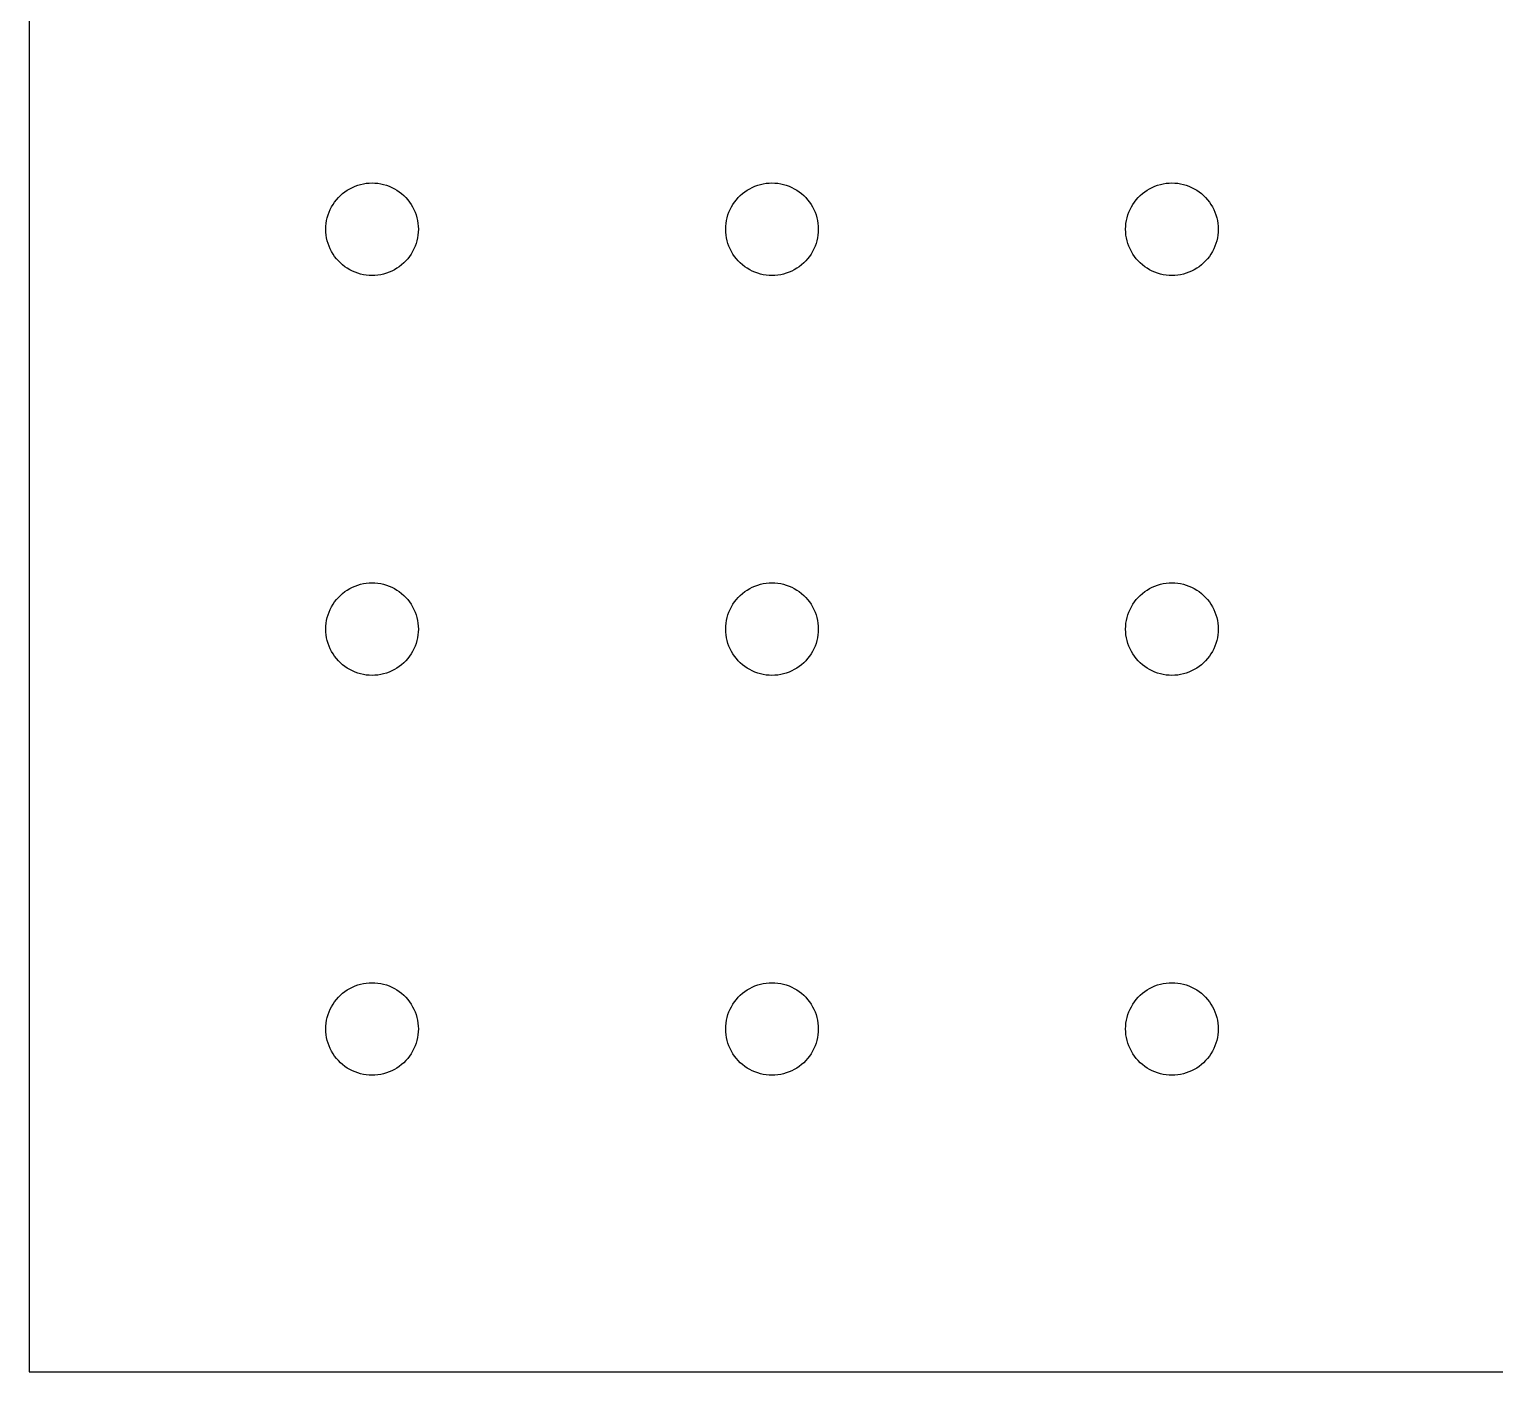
# Model space of a CAD drawing. Header units: metres. Extents: x 0 to 270, y 0 to 235.
# Drawn here: x 0 to 128.2, y 0 to 117.5 of the extents above; entities that cross this region are included whole.
import ezdxf

# ---------------------------------------------------------------- set-up
doc = ezdxf.new("R2010")
doc.units = ezdxf.units.M

msp = doc.modelspace()

# ---------------------------------------------------------------- linework, layer by layer
for p, q in [((0, 235), (0, 0)), ((28.7485, 103.852), (28.9928, 103.923)), ((28.9928, 103.923), (29.2411, 103.978)), ((29.2411, 103.978), (29.4924, 104.018)), ((29.4924, 104.018), (29.7457, 104.042)), ((29.7457, 104.042), (30, 104.05)), ((30, 104.05), (30.2543, 104.042)), ((30.2543, 104.042), (30.5076, 104.018)), ((30.5076, 104.018), (30.7589, 103.978)), ((30.7589, 103.978), (31.0072, 103.923)), ((31.0072, 103.923), (31.2515, 103.852)), ((63.7485, 103.852), (63.9928, 103.923)), ((63.9928, 103.923), (64.2411, 103.978)), ((64.2411, 103.978), (64.4924, 104.018)), ((64.4924, 104.018), (64.7457, 104.042)), ((64.7457, 104.042), (65, 104.05)), ((65, 104.05), (65.2543, 104.042)), ((65.2543, 104.042), (65.5076, 104.018)), ((65.5076, 104.018), (65.7589, 103.978)), ((65.7589, 103.978), (66.0072, 103.923)), ((66.0072, 103.923), (66.2515, 103.852)), ((98.7485, 103.852), (98.9928, 103.923)), ((98.9928, 103.923), (99.2411, 103.978)), ((99.2411, 103.978), (99.4924, 104.018)), ((99.4924, 104.018), (99.7457, 104.042)), ((99.7457, 104.042), (100, 104.05)), ((100, 104.05), (100.254, 104.042)), ((100.254, 104.042), (100.508, 104.018)), ((100.508, 104.018), (100.759, 103.978)), ((100.759, 103.978), (101.007, 103.923)), ((101.007, 103.923), (101.252, 103.852)), ((26.8794, 102.582), (27.0477, 102.772)), ((27.0477, 102.772), (27.2276, 102.952)), ((27.2276, 102.952), (27.4184, 103.121)), ((27.4184, 103.121), (27.6195, 103.277)), ((27.6195, 103.277), (27.8299, 103.42)), ((27.8299, 103.42), (28.0489, 103.549)), ((28.0489, 103.549), (28.2756, 103.665)), ((28.2756, 103.665), (28.5091, 103.766)), ((28.5091, 103.766), (28.7485, 103.852)), ((31.2515, 103.852), (31.4909, 103.766)), ((31.4909, 103.766), (31.7244, 103.665)), ((31.7244, 103.665), (31.9511, 103.549)), ((31.9511, 103.549), (32.1701, 103.42)), ((32.1701, 103.42), (32.3805, 103.277)), ((32.3805, 103.277), (32.5816, 103.121)), ((32.5816, 103.121), (32.7724, 102.952)), ((32.7724, 102.952), (32.9523, 102.772)), ((32.9523, 102.772), (33.1206, 102.582)), ((61.8794, 102.582), (62.0477, 102.772)), ((62.0477, 102.772), (62.2276, 102.952)), ((62.2276, 102.952), (62.4184, 103.121)), ((62.4184, 103.121), (62.6195, 103.277)), ((62.6195, 103.277), (62.8299, 103.42)), ((62.8299, 103.42), (63.0489, 103.549)), ((63.0489, 103.549), (63.2756, 103.665)), ((63.2756, 103.665), (63.5091, 103.766)), ((63.5091, 103.766), (63.7485, 103.852)), ((66.2515, 103.852), (66.4909, 103.766)), ((66.4909, 103.766), (66.7244, 103.665)), ((66.7244, 103.665), (66.9511, 103.549)), ((66.9511, 103.549), (67.1701, 103.42)), ((67.1701, 103.42), (67.3805, 103.277)), ((67.3805, 103.277), (67.5816, 103.121)), ((67.5816, 103.121), (67.7724, 102.952)), ((67.7724, 102.952), (67.9523, 102.772)), ((67.9523, 102.772), (68.1206, 102.582)), ((96.8794, 102.582), (97.0477, 102.772)), ((97.0477, 102.772), (97.2276, 102.952)), ((97.2276, 102.952), (97.4184, 103.121)), ((97.4184, 103.121), (97.6195, 103.277)), ((97.6195, 103.277), (97.8299, 103.42)), ((97.8299, 103.42), (98.0489, 103.549)), ((98.0489, 103.549), (98.2756, 103.665)), ((98.2756, 103.665), (98.5091, 103.766)), ((98.5091, 103.766), (98.7485, 103.852)), ((101.252, 103.852), (101.491, 103.766)), ((101.491, 103.766), (101.724, 103.665)), ((101.724, 103.665), (101.951, 103.549)), ((101.951, 103.549), (102.17, 103.42)), ((102.17, 103.42), (102.381, 103.277)), ((102.381, 103.277), (102.582, 103.121)), ((102.582, 103.121), (102.772, 102.952)), ((102.772, 102.952), (102.952, 102.772)), ((102.952, 102.772), (103.121, 102.582)), ((26.1482, 101.252), (26.2344, 101.491)), ((26.2344, 101.491), (26.3354, 101.724)), ((26.3354, 101.724), (26.451, 101.951)), ((26.451, 101.951), (26.5805, 102.17)), ((26.5805, 102.17), (26.7235, 102.381)), ((26.7235, 102.381), (26.8794, 102.582)), ((33.1206, 102.582), (33.2765, 102.381)), ((33.2765, 102.381), (33.4195, 102.17)), ((33.4195, 102.17), (33.549, 101.951)), ((33.549, 101.951), (33.6646, 101.724)), ((33.6646, 101.724), (33.7656, 101.491)), ((33.7656, 101.491), (33.8518, 101.252)), ((61.1482, 101.252), (61.2344, 101.491)), ((61.2344, 101.491), (61.3354, 101.724)), ((61.3354, 101.724), (61.451, 101.951)), ((61.451, 101.951), (61.5805, 102.17)), ((61.5805, 102.17), (61.7235, 102.381)), ((61.7235, 102.381), (61.8794, 102.582)), ((68.1206, 102.582), (68.2765, 102.381)), ((68.2765, 102.381), (68.4195, 102.17)), ((68.4195, 102.17), (68.549, 101.951)), ((68.549, 101.951), (68.6646, 101.724)), ((68.6646, 101.724), (68.7656, 101.491)), ((68.7656, 101.491), (68.8518, 101.252)), ((96.1482, 101.252), (96.2344, 101.491)), ((96.2344, 101.491), (96.3354, 101.724)), ((96.3354, 101.724), (96.451, 101.951)), ((96.451, 101.951), (96.5805, 102.17)), ((96.5805, 102.17), (96.7235, 102.381)), ((96.7235, 102.381), (96.8794, 102.582)), ((103.121, 102.582), (103.277, 102.381)), ((103.277, 102.381), (103.42, 102.17)), ((103.42, 102.17), (103.549, 101.951)), ((103.549, 101.951), (103.665, 101.724)), ((103.665, 101.724), (103.766, 101.491)), ((103.766, 101.491), (103.852, 101.252)), ((25.95, 100), (25.958, 100.254)), ((25.958, 100.254), (25.9819, 100.508)), ((25.9819, 100.508), (26.0217, 100.759)), ((26.0217, 100.759), (26.0772, 101.007)), ((26.0772, 101.007), (26.1482, 101.252)), ((33.8518, 101.252), (33.9228, 101.007)), ((33.9228, 101.007), (33.9783, 100.759)), ((33.9783, 100.759), (34.0181, 100.508)), ((34.0181, 100.508), (34.042, 100.254)), ((34.042, 100.254), (34.05, 100)), ((60.95, 100), (60.958, 100.254)), ((60.958, 100.254), (60.9819, 100.508)), ((60.9819, 100.508), (61.0217, 100.759)), ((61.0217, 100.759), (61.0772, 101.007)), ((61.0772, 101.007), (61.1482, 101.252)), ((68.8518, 101.252), (68.9228, 101.007)), ((68.9228, 101.007), (68.9783, 100.759)), ((68.9783, 100.759), (69.0181, 100.508)), ((69.0181, 100.508), (69.042, 100.254)), ((69.042, 100.254), (69.05, 100)), ((95.95, 100), (95.958, 100.254)), ((95.958, 100.254), (95.9819, 100.508)), ((95.9819, 100.508), (96.0217, 100.759)), ((96.0217, 100.759), (96.0772, 101.007)), ((96.0772, 101.007), (96.1482, 101.252)), ((103.852, 101.252), (103.923, 101.007)), ((103.923, 101.007), (103.978, 100.759)), ((103.978, 100.759), (104.018, 100.508)), ((104.018, 100.508), (104.042, 100.254)), ((104.042, 100.254), (104.05, 100)), ((25.958, 99.7457), (25.95, 100)), ((25.9819, 99.4924), (25.958, 99.7457)), ((26.0217, 99.2411), (25.9819, 99.4924)), ((26.0772, 98.9928), (26.0217, 99.2411)), ((26.1482, 98.7485), (26.0772, 98.9928)), ((33.9228, 98.9928), (33.8518, 98.7485)), ((33.9783, 99.2411), (33.9228, 98.9928)), ((34.0181, 99.4924), (33.9783, 99.2411)), ((34.042, 99.7457), (34.0181, 99.4924)), ((34.05, 100), (34.042, 99.7457)), ((60.958, 99.7457), (60.95, 100)), ((60.9819, 99.4924), (60.958, 99.7457)), ((61.0217, 99.2411), (60.9819, 99.4924)), ((61.0772, 98.9928), (61.0217, 99.2411)), ((61.1482, 98.7485), (61.0772, 98.9928)), ((68.9228, 98.9928), (68.8518, 98.7485)), ((68.9783, 99.2411), (68.9228, 98.9928)), ((69.0181, 99.4924), (68.9783, 99.2411)), ((69.042, 99.7457), (69.0181, 99.4924)), ((69.05, 100), (69.042, 99.7457)), ((95.958, 99.7457), (95.95, 100)), ((95.9819, 99.4924), (95.958, 99.7457)), ((96.0217, 99.2411), (95.9819, 99.4924)), ((96.0772, 98.9928), (96.0217, 99.2411)), ((96.1482, 98.7485), (96.0772, 98.9928)), ((103.923, 98.9928), (103.852, 98.7485)), ((103.978, 99.2411), (103.923, 98.9928)), ((104.018, 99.4924), (103.978, 99.2411)), ((104.042, 99.7457), (104.018, 99.4924)), ((104.05, 100), (104.042, 99.7457)), ((26.2344, 98.5091), (26.1482, 98.7485)), ((26.3354, 98.2756), (26.2344, 98.5091)), ((26.451, 98.0489), (26.3354, 98.2756)), ((26.5805, 97.8299), (26.451, 98.0489)), ((26.7235, 97.6195), (26.5805, 97.8299)), ((26.8794, 97.4184), (26.7235, 97.6195)), ((33.2765, 97.6195), (33.1206, 97.4184)), ((33.4195, 97.8299), (33.2765, 97.6195)), ((33.549, 98.0489), (33.4195, 97.8299)), ((33.6646, 98.2756), (33.549, 98.0489)), ((33.7656, 98.5091), (33.6646, 98.2756)), ((33.8518, 98.7485), (33.7656, 98.5091)), ((61.2344, 98.5091), (61.1482, 98.7485)), ((61.3354, 98.2756), (61.2344, 98.5091)), ((61.451, 98.0489), (61.3354, 98.2756)), ((61.5805, 97.8299), (61.451, 98.0489)), ((61.7235, 97.6195), (61.5805, 97.8299)), ((61.8794, 97.4184), (61.7235, 97.6195)), ((68.2765, 97.6195), (68.1206, 97.4184)), ((68.4195, 97.8299), (68.2765, 97.6195)), ((68.549, 98.0489), (68.4195, 97.8299)), ((68.6646, 98.2756), (68.549, 98.0489)), ((68.7656, 98.5091), (68.6646, 98.2756)), ((68.8518, 98.7485), (68.7656, 98.5091)), ((96.2344, 98.5091), (96.1482, 98.7485)), ((96.3354, 98.2756), (96.2344, 98.5091)), ((96.451, 98.0489), (96.3354, 98.2756)), ((96.5805, 97.8299), (96.451, 98.0489)), ((96.7235, 97.6195), (96.5805, 97.8299)), ((96.8794, 97.4184), (96.7235, 97.6195)), ((103.277, 97.6195), (103.121, 97.4184)), ((103.42, 97.8299), (103.277, 97.6195)), ((103.549, 98.0489), (103.42, 97.8299)), ((103.665, 98.2756), (103.549, 98.0489)), ((103.766, 98.5091), (103.665, 98.2756)), ((103.852, 98.7485), (103.766, 98.5091)), ((27.0477, 97.2276), (26.8794, 97.4184)), ((27.2276, 97.0477), (27.0477, 97.2276)), ((27.4184, 96.8794), (27.2276, 97.0477)), ((27.6195, 96.7235), (27.4184, 96.8794)), ((27.8299, 96.5805), (27.6195, 96.7235)), ((28.0489, 96.451), (27.8299, 96.5805)), ((28.2756, 96.3354), (28.0489, 96.451)), ((28.5091, 96.2344), (28.2756, 96.3354)), ((28.7485, 96.1482), (28.5091, 96.2344)), ((31.4909, 96.2344), (31.2515, 96.1482)), ((31.7244, 96.3354), (31.4909, 96.2344)), ((31.9511, 96.451), (31.7244, 96.3354)), ((32.1701, 96.5805), (31.9511, 96.451)), ((32.3805, 96.7235), (32.1701, 96.5805)), ((32.5816, 96.8794), (32.3805, 96.7235)), ((32.7724, 97.0477), (32.5816, 96.8794)), ((32.9523, 97.2276), (32.7724, 97.0477)), ((33.1206, 97.4184), (32.9523, 97.2276)), ((62.0477, 97.2276), (61.8794, 97.4184)), ((62.2276, 97.0477), (62.0477, 97.2276)), ((62.4184, 96.8794), (62.2276, 97.0477)), ((62.6195, 96.7235), (62.4184, 96.8794)), ((62.8299, 96.5805), (62.6195, 96.7235)), ((63.0489, 96.451), (62.8299, 96.5805)), ((63.2756, 96.3354), (63.0489, 96.451)), ((63.5091, 96.2344), (63.2756, 96.3354)), ((63.7485, 96.1482), (63.5091, 96.2344)), ((66.4909, 96.2344), (66.2515, 96.1482)), ((66.7244, 96.3354), (66.4909, 96.2344)), ((66.9511, 96.451), (66.7244, 96.3354)), ((67.1701, 96.5805), (66.9511, 96.451)), ((67.3805, 96.7235), (67.1701, 96.5805)), ((67.5816, 96.8794), (67.3805, 96.7235)), ((67.7724, 97.0477), (67.5816, 96.8794)), ((67.9523, 97.2276), (67.7724, 97.0477)), ((68.1206, 97.4184), (67.9523, 97.2276)), ((97.0477, 97.2276), (96.8794, 97.4184)), ((97.2276, 97.0477), (97.0477, 97.2276)), ((97.4184, 96.8794), (97.2276, 97.0477)), ((97.6195, 96.7235), (97.4184, 96.8794)), ((97.8299, 96.5805), (97.6195, 96.7235)), ((98.0489, 96.451), (97.8299, 96.5805)), ((98.2756, 96.3354), (98.0489, 96.451)), ((98.5091, 96.2344), (98.2756, 96.3354)), ((98.7485, 96.1482), (98.5091, 96.2344)), ((101.491, 96.2344), (101.252, 96.1482)), ((101.724, 96.3354), (101.491, 96.2344)), ((101.951, 96.451), (101.724, 96.3354)), ((102.17, 96.5805), (101.951, 96.451)), ((102.381, 96.7235), (102.17, 96.5805)), ((102.582, 96.8794), (102.381, 96.7235)), ((102.772, 97.0477), (102.582, 96.8794)), ((102.952, 97.2276), (102.772, 97.0477)), ((103.121, 97.4184), (102.952, 97.2276)), ((28.9928, 96.0772), (28.7485, 96.1482)), ((29.2411, 96.0217), (28.9928, 96.0772)), ((29.4924, 95.9819), (29.2411, 96.0217)), ((29.7457, 95.958), (29.4924, 95.9819)), ((30, 95.95), (29.7457, 95.958)), ((30.2543, 95.958), (30, 95.95)), ((30.5076, 95.9819), (30.2543, 95.958)), ((30.7589, 96.0217), (30.5076, 95.9819)), ((31.0072, 96.0772), (30.7589, 96.0217)), ((31.2515, 96.1482), (31.0072, 96.0772)), ((63.9928, 96.0772), (63.7485, 96.1482)), ((64.2411, 96.0217), (63.9928, 96.0772)), ((64.4924, 95.9819), (64.2411, 96.0217)), ((64.7457, 95.958), (64.4924, 95.9819)), ((65, 95.95), (64.7457, 95.958)), ((65.2543, 95.958), (65, 95.95)), ((65.5076, 95.9819), (65.2543, 95.958)), ((65.7589, 96.0217), (65.5076, 95.9819)), ((66.0072, 96.0772), (65.7589, 96.0217)), ((66.2515, 96.1482), (66.0072, 96.0772)), ((98.9928, 96.0772), (98.7485, 96.1482)), ((99.2411, 96.0217), (98.9928, 96.0772)), ((99.4924, 95.9819), (99.2411, 96.0217)), ((99.7457, 95.958), (99.4924, 95.9819)), ((100, 95.95), (99.7457, 95.958)), ((100.254, 95.958), (100, 95.95)), ((100.508, 95.9819), (100.254, 95.958)), ((100.759, 96.0217), (100.508, 95.9819)), ((101.007, 96.0772), (100.759, 96.0217)), ((101.252, 96.1482), (101.007, 96.0772)), ((27.2276, 67.9523), (27.4184, 68.1206)), ((27.4184, 68.1206), (27.6195, 68.2765)), ((27.6195, 68.2765), (27.8299, 68.4195)), ((27.8299, 68.4195), (28.0489, 68.549)), ((28.0489, 68.549), (28.2756, 68.6646)), ((28.2756, 68.6646), (28.5091, 68.7656)), ((28.5091, 68.7656), (28.7485, 68.8518)), ((28.7485, 68.8518), (28.9928, 68.9228)), ((28.9928, 68.9228), (29.2411, 68.9783)), ((29.2411, 68.9783), (29.4924, 69.0181)), ((29.4924, 69.0181), (29.7457, 69.042)), ((29.7457, 69.042), (30, 69.05)), ((30, 69.05), (30.2543, 69.042)), ((30.2543, 69.042), (30.5076, 69.0181)), ((30.5076, 69.0181), (30.7589, 68.9783)), ((30.7589, 68.9783), (31.0072, 68.9228)), ((31.0072, 68.9228), (31.2515, 68.8518)), ((31.2515, 68.8518), (31.4909, 68.7656)), ((31.4909, 68.7656), (31.7244, 68.6646)), ((31.7244, 68.6646), (31.9511, 68.549)), ((31.9511, 68.549), (32.1701, 68.4195)), ((32.1701, 68.4195), (32.3805, 68.2765)), ((32.3805, 68.2765), (32.5816, 68.1206)), ((32.5816, 68.1206), (32.7724, 67.9523)), ((62.2276, 67.9523), (62.4184, 68.1206)), ((62.4184, 68.1206), (62.6195, 68.2765)), ((62.6195, 68.2765), (62.8299, 68.4195)), ((62.8299, 68.4195), (63.0489, 68.549)), ((63.0489, 68.549), (63.2756, 68.6646)), ((63.2756, 68.6646), (63.5091, 68.7656)), ((63.5091, 68.7656), (63.7485, 68.8518)), ((63.7485, 68.8518), (63.9928, 68.9228)), ((63.9928, 68.9228), (64.2411, 68.9783)), ((64.2411, 68.9783), (64.4924, 69.0181)), ((64.4924, 69.0181), (64.7457, 69.042)), ((64.7457, 69.042), (65, 69.05)), ((65, 69.05), (65.2543, 69.042)), ((65.2543, 69.042), (65.5076, 69.0181)), ((65.5076, 69.0181), (65.7589, 68.9783)), ((65.7589, 68.9783), (66.0072, 68.9228)), ((66.0072, 68.9228), (66.2515, 68.8518)), ((66.2515, 68.8518), (66.4909, 68.7656)), ((66.4909, 68.7656), (66.7244, 68.6646)), ((66.7244, 68.6646), (66.9511, 68.549)), ((66.9511, 68.549), (67.1701, 68.4195)), ((67.1701, 68.4195), (67.3805, 68.2765)), ((67.3805, 68.2765), (67.5816, 68.1206)), ((67.5816, 68.1206), (67.7724, 67.9523)), ((97.2276, 67.9523), (97.4184, 68.1206)), ((97.4184, 68.1206), (97.6195, 68.2765)), ((97.6195, 68.2765), (97.8299, 68.4195)), ((97.8299, 68.4195), (98.0489, 68.549)), ((98.0489, 68.549), (98.2756, 68.6646)), ((98.2756, 68.6646), (98.5091, 68.7656)), ((98.5091, 68.7656), (98.7485, 68.8518)), ((98.7485, 68.8518), (98.9928, 68.9228)), ((98.9928, 68.9228), (99.2411, 68.9783)), ((99.2411, 68.9783), (99.4924, 69.0181)), ((99.4924, 69.0181), (99.7457, 69.042)), ((99.7457, 69.042), (100, 69.05)), ((100, 69.05), (100.254, 69.042)), ((100.254, 69.042), (100.508, 69.0181)), ((100.508, 69.0181), (100.759, 68.9783)), ((100.759, 68.9783), (101.007, 68.9228)), ((101.007, 68.9228), (101.252, 68.8518)), ((101.252, 68.8518), (101.491, 68.7656)), ((101.491, 68.7656), (101.724, 68.6646)), ((101.724, 68.6646), (101.951, 68.549)), ((101.951, 68.549), (102.17, 68.4195)), ((102.17, 68.4195), (102.381, 68.2765)), ((102.381, 68.2765), (102.582, 68.1206)), ((102.582, 68.1206), (102.772, 67.9523)), ((26.2344, 66.4909), (26.3354, 66.7244)), ((26.3354, 66.7244), (26.451, 66.9511)), ((26.451, 66.9511), (26.5805, 67.1701)), ((26.5805, 67.1701), (26.7235, 67.3805)), ((26.7235, 67.3805), (26.8794, 67.5816)), ((26.8794, 67.5816), (27.0477, 67.7724)), ((27.0477, 67.7724), (27.2276, 67.9523)), ((32.7724, 67.9523), (32.9523, 67.7724)), ((32.9523, 67.7724), (33.1206, 67.5816)), ((33.1206, 67.5816), (33.2765, 67.3805)), ((33.2765, 67.3805), (33.4195, 67.1701)), ((33.4195, 67.1701), (33.549, 66.9511)), ((33.549, 66.9511), (33.6646, 66.7244)), ((33.6646, 66.7244), (33.7656, 66.4909)), ((61.2344, 66.4909), (61.3354, 66.7244)), ((61.3354, 66.7244), (61.451, 66.9511)), ((61.451, 66.9511), (61.5805, 67.1701)), ((61.5805, 67.1701), (61.7235, 67.3805)), ((61.7235, 67.3805), (61.8794, 67.5816)), ((61.8794, 67.5816), (62.0477, 67.7724)), ((62.0477, 67.7724), (62.2276, 67.9523)), ((67.7724, 67.9523), (67.9523, 67.7724)), ((67.9523, 67.7724), (68.1206, 67.5816)), ((68.1206, 67.5816), (68.2765, 67.3805)), ((68.2765, 67.3805), (68.4195, 67.1701)), ((68.4195, 67.1701), (68.549, 66.9511)), ((68.549, 66.9511), (68.6646, 66.7244)), ((68.6646, 66.7244), (68.7656, 66.4909)), ((96.2344, 66.4909), (96.3354, 66.7244)), ((96.3354, 66.7244), (96.451, 66.9511)), ((96.451, 66.9511), (96.5805, 67.1701)), ((96.5805, 67.1701), (96.7235, 67.3805)), ((96.7235, 67.3805), (96.8794, 67.5816)), ((96.8794, 67.5816), (97.0477, 67.7724)), ((97.0477, 67.7724), (97.2276, 67.9523)), ((102.772, 67.9523), (102.952, 67.7724)), ((102.952, 67.7724), (103.121, 67.5816)), ((103.121, 67.5816), (103.277, 67.3805)), ((103.277, 67.3805), (103.42, 67.1701)), ((103.42, 67.1701), (103.549, 66.9511)), ((103.549, 66.9511), (103.665, 66.7244)), ((103.665, 66.7244), (103.766, 66.4909)), ((25.958, 65.2543), (25.9819, 65.5076)), ((25.9819, 65.5076), (26.0217, 65.7589)), ((26.0217, 65.7589), (26.0772, 66.0072)), ((26.0772, 66.0072), (26.1482, 66.2515)), ((26.1482, 66.2515), (26.2344, 66.4909)), ((33.7656, 66.4909), (33.8518, 66.2515)), ((33.8518, 66.2515), (33.9228, 66.0072)), ((33.9228, 66.0072), (33.9783, 65.7589)), ((33.9783, 65.7589), (34.0181, 65.5076)), ((34.0181, 65.5076), (34.042, 65.2543)), ((60.958, 65.2543), (60.9819, 65.5076)), ((60.9819, 65.5076), (61.0217, 65.7589)), ((61.0217, 65.7589), (61.0772, 66.0072)), ((61.0772, 66.0072), (61.1482, 66.2515)), ((61.1482, 66.2515), (61.2344, 66.4909)), ((68.7656, 66.4909), (68.8518, 66.2515)), ((68.8518, 66.2515), (68.9228, 66.0072)), ((68.9228, 66.0072), (68.9783, 65.7589)), ((68.9783, 65.7589), (69.0181, 65.5076)), ((69.0181, 65.5076), (69.042, 65.2543)), ((95.958, 65.2543), (95.9819, 65.5076)), ((95.9819, 65.5076), (96.0217, 65.7589)), ((96.0217, 65.7589), (96.0772, 66.0072)), ((96.0772, 66.0072), (96.1482, 66.2515)), ((96.1482, 66.2515), (96.2344, 66.4909)), ((103.766, 66.4909), (103.852, 66.2515)), ((103.852, 66.2515), (103.923, 66.0072)), ((103.923, 66.0072), (103.978, 65.7589)), ((103.978, 65.7589), (104.018, 65.5076)), ((104.018, 65.5076), (104.042, 65.2543)), ((25.95, 65), (25.958, 65.2543)), ((25.958, 64.7457), (25.95, 65)), ((25.9819, 64.4924), (25.958, 64.7457)), ((26.0217, 64.2411), (25.9819, 64.4924)), ((26.0772, 63.9928), (26.0217, 64.2411)), ((33.9783, 64.2411), (33.9228, 63.9928)), ((34.0181, 64.4924), (33.9783, 64.2411)), ((34.042, 64.7457), (34.0181, 64.4924)), ((34.042, 65.2543), (34.05, 65)), ((34.05, 65), (34.042, 64.7457)), ((60.95, 65), (60.958, 65.2543)), ((60.958, 64.7457), (60.95, 65)), ((60.9819, 64.4924), (60.958, 64.7457)), ((61.0217, 64.2411), (60.9819, 64.4924)), ((61.0772, 63.9928), (61.0217, 64.2411)), ((68.9783, 64.2411), (68.9228, 63.9928)), ((69.0181, 64.4924), (68.9783, 64.2411)), ((69.042, 64.7457), (69.0181, 64.4924)), ((69.042, 65.2543), (69.05, 65)), ((69.05, 65), (69.042, 64.7457)), ((95.95, 65), (95.958, 65.2543)), ((95.958, 64.7457), (95.95, 65)), ((95.9819, 64.4924), (95.958, 64.7457)), ((96.0217, 64.2411), (95.9819, 64.4924)), ((96.0772, 63.9928), (96.0217, 64.2411)), ((103.978, 64.2411), (103.923, 63.9928)), ((104.018, 64.4924), (103.978, 64.2411)), ((104.042, 64.7457), (104.018, 64.4924)), ((104.042, 65.2543), (104.05, 65)), ((104.05, 65), (104.042, 64.7457)), ((26.1482, 63.7485), (26.0772, 63.9928)), ((26.2344, 63.5091), (26.1482, 63.7485)), ((26.3354, 63.2756), (26.2344, 63.5091)), ((26.451, 63.0489), (26.3354, 63.2756)), ((26.5805, 62.8299), (26.451, 63.0489)), ((33.549, 63.0489), (33.4195, 62.8299)), ((33.6646, 63.2756), (33.549, 63.0489)), ((33.7656, 63.5091), (33.6646, 63.2756)), ((33.8518, 63.7485), (33.7656, 63.5091)), ((33.9228, 63.9928), (33.8518, 63.7485)), ((61.1482, 63.7485), (61.0772, 63.9928)), ((61.2344, 63.5091), (61.1482, 63.7485)), ((61.3354, 63.2756), (61.2344, 63.5091)), ((61.451, 63.0489), (61.3354, 63.2756)), ((61.5805, 62.8299), (61.451, 63.0489)), ((68.549, 63.0489), (68.4195, 62.8299)), ((68.6646, 63.2756), (68.549, 63.0489)), ((68.7656, 63.5091), (68.6646, 63.2756)), ((68.8518, 63.7485), (68.7656, 63.5091)), ((68.9228, 63.9928), (68.8518, 63.7485)), ((96.1482, 63.7485), (96.0772, 63.9928)), ((96.2344, 63.5091), (96.1482, 63.7485)), ((96.3354, 63.2756), (96.2344, 63.5091)), ((96.451, 63.0489), (96.3354, 63.2756)), ((96.5805, 62.8299), (96.451, 63.0489)), ((103.549, 63.0489), (103.42, 62.8299)), ((103.665, 63.2756), (103.549, 63.0489)), ((103.766, 63.5091), (103.665, 63.2756)), ((103.852, 63.7485), (103.766, 63.5091)), ((103.923, 63.9928), (103.852, 63.7485)), ((26.7235, 62.6195), (26.5805, 62.8299)), ((26.8794, 62.4184), (26.7235, 62.6195)), ((27.0477, 62.2276), (26.8794, 62.4184)), ((27.2276, 62.0477), (27.0477, 62.2276)), ((27.4184, 61.8794), (27.2276, 62.0477)), ((27.6195, 61.7235), (27.4184, 61.8794)), ((27.8299, 61.5805), (27.6195, 61.7235)), ((28.0489, 61.451), (27.8299, 61.5805)), ((32.1701, 61.5805), (31.9511, 61.451)), ((32.3805, 61.7235), (32.1701, 61.5805)), ((32.5816, 61.8794), (32.3805, 61.7235)), ((32.7724, 62.0477), (32.5816, 61.8794)), ((32.9523, 62.2276), (32.7724, 62.0477)), ((33.1206, 62.4184), (32.9523, 62.2276)), ((33.2765, 62.6195), (33.1206, 62.4184)), ((33.4195, 62.8299), (33.2765, 62.6195)), ((61.7235, 62.6195), (61.5805, 62.8299)), ((61.8794, 62.4184), (61.7235, 62.6195)), ((62.0477, 62.2276), (61.8794, 62.4184)), ((62.2276, 62.0477), (62.0477, 62.2276)), ((62.4184, 61.8794), (62.2276, 62.0477)), ((62.6195, 61.7235), (62.4184, 61.8794)), ((62.8299, 61.5805), (62.6195, 61.7235)), ((63.0489, 61.451), (62.8299, 61.5805)), ((67.1701, 61.5805), (66.9511, 61.451)), ((67.3805, 61.7235), (67.1701, 61.5805)), ((67.5816, 61.8794), (67.3805, 61.7235)), ((67.7724, 62.0477), (67.5816, 61.8794)), ((67.9523, 62.2276), (67.7724, 62.0477)), ((68.1206, 62.4184), (67.9523, 62.2276)), ((68.2765, 62.6195), (68.1206, 62.4184)), ((68.4195, 62.8299), (68.2765, 62.6195)), ((96.7235, 62.6195), (96.5805, 62.8299)), ((96.8794, 62.4184), (96.7235, 62.6195)), ((97.0477, 62.2276), (96.8794, 62.4184)), ((97.2276, 62.0477), (97.0477, 62.2276)), ((97.4184, 61.8794), (97.2276, 62.0477)), ((97.6195, 61.7235), (97.4184, 61.8794)), ((97.8299, 61.5805), (97.6195, 61.7235)), ((98.0489, 61.451), (97.8299, 61.5805)), ((102.17, 61.5805), (101.951, 61.451)), ((102.381, 61.7235), (102.17, 61.5805)), ((102.582, 61.8794), (102.381, 61.7235)), ((102.772, 62.0477), (102.582, 61.8794)), ((102.952, 62.2276), (102.772, 62.0477)), ((103.121, 62.4184), (102.952, 62.2276)), ((103.277, 62.6195), (103.121, 62.4184)), ((103.42, 62.8299), (103.277, 62.6195)), ((28.2756, 61.3354), (28.0489, 61.451)), ((28.5091, 61.2344), (28.2756, 61.3354)), ((28.7485, 61.1482), (28.5091, 61.2344)), ((28.9928, 61.0772), (28.7485, 61.1482)), ((29.2411, 61.0217), (28.9928, 61.0772)), ((29.4924, 60.9819), (29.2411, 61.0217)), ((29.7457, 60.958), (29.4924, 60.9819)), ((30, 60.95), (29.7457, 60.958)), ((30.2543, 60.958), (30, 60.95)), ((30.5076, 60.9819), (30.2543, 60.958)), ((30.7589, 61.0217), (30.5076, 60.9819)), ((31.0072, 61.0772), (30.7589, 61.0217)), ((31.2515, 61.1482), (31.0072, 61.0772)), ((31.4909, 61.2344), (31.2515, 61.1482)), ((31.7244, 61.3354), (31.4909, 61.2344)), ((31.9511, 61.451), (31.7244, 61.3354)), ((63.2756, 61.3354), (63.0489, 61.451)), ((63.5091, 61.2344), (63.2756, 61.3354)), ((63.7485, 61.1482), (63.5091, 61.2344)), ((63.9928, 61.0772), (63.7485, 61.1482)), ((64.2411, 61.0217), (63.9928, 61.0772)), ((64.4924, 60.9819), (64.2411, 61.0217)), ((64.7457, 60.958), (64.4924, 60.9819)), ((65, 60.95), (64.7457, 60.958)), ((65.2543, 60.958), (65, 60.95)), ((65.5076, 60.9819), (65.2543, 60.958)), ((65.7589, 61.0217), (65.5076, 60.9819)), ((66.0072, 61.0772), (65.7589, 61.0217)), ((66.2515, 61.1482), (66.0072, 61.0772)), ((66.4909, 61.2344), (66.2515, 61.1482)), ((66.7244, 61.3354), (66.4909, 61.2344)), ((66.9511, 61.451), (66.7244, 61.3354)), ((98.2756, 61.3354), (98.0489, 61.451)), ((98.5091, 61.2344), (98.2756, 61.3354)), ((98.7485, 61.1482), (98.5091, 61.2344)), ((98.9928, 61.0772), (98.7485, 61.1482)), ((99.2411, 61.0217), (98.9928, 61.0772)), ((99.4924, 60.9819), (99.2411, 61.0217)), ((99.7457, 60.958), (99.4924, 60.9819)), ((100, 60.95), (99.7457, 60.958)), ((100.254, 60.958), (100, 60.95)), ((100.508, 60.9819), (100.254, 60.958)), ((100.759, 61.0217), (100.508, 60.9819)), ((101.007, 61.0772), (100.759, 61.0217)), ((101.252, 61.1482), (101.007, 61.0772)), ((101.491, 61.2344), (101.252, 61.1482)), ((101.724, 61.3354), (101.491, 61.2344)), ((101.951, 61.451), (101.724, 61.3354)), ((27.6195, 33.2765), (27.8299, 33.4195)), ((27.8299, 33.4195), (28.0489, 33.549)), ((28.0489, 33.549), (28.2756, 33.6646)), ((28.2756, 33.6646), (28.5091, 33.7656)), ((28.5091, 33.7656), (28.7485, 33.8518)), ((28.7485, 33.8518), (28.9928, 33.9228)), ((28.9928, 33.9228), (29.2411, 33.9783)), ((29.2411, 33.9783), (29.4924, 34.0181)), ((29.4924, 34.0181), (29.7457, 34.042)), ((29.7457, 34.042), (30, 34.05)), ((30, 34.05), (30.2543, 34.042)), ((30.2543, 34.042), (30.5076, 34.0181)), ((30.5076, 34.0181), (30.7589, 33.9783)), ((30.7589, 33.9783), (31.0072, 33.9228)), ((31.0072, 33.9228), (31.2515, 33.8518)), ((31.2515, 33.8518), (31.4909, 33.7656)), ((31.4909, 33.7656), (31.7244, 33.6646)), ((31.7244, 33.6646), (31.9511, 33.549)), ((31.9511, 33.549), (32.1701, 33.4195)), ((32.1701, 33.4195), (32.3805, 33.2765)), ((62.6195, 33.2765), (62.8299, 33.4195)), ((62.8299, 33.4195), (63.0489, 33.549)), ((63.0489, 33.549), (63.2756, 33.6646)), ((63.2756, 33.6646), (63.5091, 33.7656)), ((63.5091, 33.7656), (63.7485, 33.8518)), ((63.7485, 33.8518), (63.9928, 33.9228)), ((63.9928, 33.9228), (64.2411, 33.9783)), ((64.2411, 33.9783), (64.4924, 34.0181)), ((64.4924, 34.0181), (64.7457, 34.042)), ((64.7457, 34.042), (65, 34.05)), ((65, 34.05), (65.2543, 34.042)), ((65.2543, 34.042), (65.5076, 34.0181)), ((65.5076, 34.0181), (65.7589, 33.9783)), ((65.7589, 33.9783), (66.0072, 33.9228)), ((66.0072, 33.9228), (66.2515, 33.8518)), ((66.2515, 33.8518), (66.4909, 33.7656)), ((66.4909, 33.7656), (66.7244, 33.6646)), ((66.7244, 33.6646), (66.9511, 33.549)), ((66.9511, 33.549), (67.1701, 33.4195)), ((67.1701, 33.4195), (67.3805, 33.2765)), ((97.6195, 33.2765), (97.8299, 33.4195)), ((97.8299, 33.4195), (98.0489, 33.549)), ((98.0489, 33.549), (98.2756, 33.6646)), ((98.2756, 33.6646), (98.5091, 33.7656)), ((98.5091, 33.7656), (98.7485, 33.8518)), ((98.7485, 33.8518), (98.9928, 33.9228)), ((98.9928, 33.9228), (99.2411, 33.9783)), ((99.2411, 33.9783), (99.4924, 34.0181)), ((99.4924, 34.0181), (99.7457, 34.042)), ((99.7457, 34.042), (100, 34.05)), ((100, 34.05), (100.254, 34.042)), ((100.254, 34.042), (100.508, 34.0181)), ((100.508, 34.0181), (100.759, 33.9783)), ((100.759, 33.9783), (101.007, 33.9228)), ((101.007, 33.9228), (101.252, 33.8518)), ((101.252, 33.8518), (101.491, 33.7656)), ((101.491, 33.7656), (101.724, 33.6646)), ((101.724, 33.6646), (101.951, 33.549)), ((101.951, 33.549), (102.17, 33.4195)), ((102.17, 33.4195), (102.381, 33.2765)), ((26.451, 31.9511), (26.5805, 32.1701)), ((26.5805, 32.1701), (26.7235, 32.3805)), ((26.7235, 32.3805), (26.8794, 32.5816)), ((26.8794, 32.5816), (27.0477, 32.7724)), ((27.0477, 32.7724), (27.2276, 32.9523)), ((27.2276, 32.9523), (27.4184, 33.1206)), ((27.4184, 33.1206), (27.6195, 33.2765)), ((32.3805, 33.2765), (32.5816, 33.1206)), ((32.5816, 33.1206), (32.7724, 32.9523)), ((32.7724, 32.9523), (32.9523, 32.7724)), ((32.9523, 32.7724), (33.1206, 32.5816)), ((33.1206, 32.5816), (33.2765, 32.3805)), ((33.2765, 32.3805), (33.4195, 32.1701)), ((33.4195, 32.1701), (33.549, 31.9511)), ((61.451, 31.9511), (61.5805, 32.1701)), ((61.5805, 32.1701), (61.7235, 32.3805)), ((61.7235, 32.3805), (61.8794, 32.5816)), ((61.8794, 32.5816), (62.0477, 32.7724)), ((62.0477, 32.7724), (62.2276, 32.9523)), ((62.2276, 32.9523), (62.4184, 33.1206)), ((62.4184, 33.1206), (62.6195, 33.2765)), ((67.3805, 33.2765), (67.5816, 33.1206)), ((67.5816, 33.1206), (67.7724, 32.9523)), ((67.7724, 32.9523), (67.9523, 32.7724)), ((67.9523, 32.7724), (68.1206, 32.5816)), ((68.1206, 32.5816), (68.2765, 32.3805)), ((68.2765, 32.3805), (68.4195, 32.1701)), ((68.4195, 32.1701), (68.549, 31.9511)), ((96.451, 31.9511), (96.5805, 32.1701)), ((96.5805, 32.1701), (96.7235, 32.3805)), ((96.7235, 32.3805), (96.8794, 32.5816)), ((96.8794, 32.5816), (97.0477, 32.7724)), ((97.0477, 32.7724), (97.2276, 32.9523)), ((97.2276, 32.9523), (97.4184, 33.1206)), ((97.4184, 33.1206), (97.6195, 33.2765)), ((102.381, 33.2765), (102.582, 33.1206)), ((102.582, 33.1206), (102.772, 32.9523)), ((102.772, 32.9523), (102.952, 32.7724)), ((102.952, 32.7724), (103.121, 32.5816)), ((103.121, 32.5816), (103.277, 32.3805)), ((103.277, 32.3805), (103.42, 32.1701)), ((103.42, 32.1701), (103.549, 31.9511)), ((26.0217, 30.7589), (26.0772, 31.0072)), ((26.0772, 31.0072), (26.1482, 31.2515)), ((26.1482, 31.2515), (26.2344, 31.4909)), ((26.2344, 31.4909), (26.3354, 31.7244)), ((26.3354, 31.7244), (26.451, 31.9511)), ((33.549, 31.9511), (33.6646, 31.7244)), ((33.6646, 31.7244), (33.7656, 31.4909)), ((33.7656, 31.4909), (33.8518, 31.2515)), ((33.8518, 31.2515), (33.9228, 31.0072)), ((33.9228, 31.0072), (33.9783, 30.7589)), ((61.0217, 30.7589), (61.0772, 31.0072)), ((61.0772, 31.0072), (61.1482, 31.2515)), ((61.1482, 31.2515), (61.2344, 31.4909)), ((61.2344, 31.4909), (61.3354, 31.7244)), ((61.3354, 31.7244), (61.451, 31.9511)), ((68.549, 31.9511), (68.6646, 31.7244)), ((68.6646, 31.7244), (68.7656, 31.4909)), ((68.7656, 31.4909), (68.8518, 31.2515)), ((68.8518, 31.2515), (68.9228, 31.0072)), ((68.9228, 31.0072), (68.9783, 30.7589)), ((96.0217, 30.7589), (96.0772, 31.0072)), ((96.0772, 31.0072), (96.1482, 31.2515)), ((96.1482, 31.2515), (96.2344, 31.4909)), ((96.2344, 31.4909), (96.3354, 31.7244)), ((96.3354, 31.7244), (96.451, 31.9511)), ((103.549, 31.9511), (103.665, 31.7244)), ((103.665, 31.7244), (103.766, 31.4909)), ((103.766, 31.4909), (103.852, 31.2515)), ((103.852, 31.2515), (103.923, 31.0072)), ((103.923, 31.0072), (103.978, 30.7589)), ((25.95, 30), (25.958, 30.2543)), ((25.958, 29.7457), (25.95, 30)), ((25.958, 30.2543), (25.9819, 30.5076)), ((25.9819, 29.4924), (25.958, 29.7457)), ((25.9819, 30.5076), (26.0217, 30.7589)), ((33.9783, 30.7589), (34.0181, 30.5076)), ((34.0181, 30.5076), (34.042, 30.2543)), ((34.042, 29.7457), (34.0181, 29.4924)), ((34.042, 30.2543), (34.05, 30)), ((34.05, 30), (34.042, 29.7457)), ((60.95, 30), (60.958, 30.2543)), ((60.958, 29.7457), (60.95, 30)), ((60.958, 30.2543), (60.9819, 30.5076)), ((60.9819, 29.4924), (60.958, 29.7457)), ((60.9819, 30.5076), (61.0217, 30.7589)), ((68.9783, 30.7589), (69.0181, 30.5076)), ((69.0181, 30.5076), (69.042, 30.2543)), ((69.042, 29.7457), (69.0181, 29.4924)), ((69.042, 30.2543), (69.05, 30)), ((69.05, 30), (69.042, 29.7457)), ((95.95, 30), (95.958, 30.2543)), ((95.958, 29.7457), (95.95, 30)), ((95.958, 30.2543), (95.9819, 30.5076)), ((95.9819, 29.4924), (95.958, 29.7457)), ((95.9819, 30.5076), (96.0217, 30.7589)), ((103.978, 30.7589), (104.018, 30.5076)), ((104.018, 30.5076), (104.042, 30.2543)), ((104.042, 29.7457), (104.018, 29.4924)), ((104.042, 30.2543), (104.05, 30)), ((104.05, 30), (104.042, 29.7457)), ((26.0217, 29.2411), (25.9819, 29.4924)), ((26.0772, 28.9928), (26.0217, 29.2411)), ((26.1482, 28.7485), (26.0772, 28.9928)), ((26.2344, 28.5091), (26.1482, 28.7485)), ((26.3354, 28.2756), (26.2344, 28.5091)), ((26.451, 28.0489), (26.3354, 28.2756)), ((33.6646, 28.2756), (33.549, 28.0489)), ((33.7656, 28.5091), (33.6646, 28.2756)), ((33.8518, 28.7485), (33.7656, 28.5091)), ((33.9228, 28.9928), (33.8518, 28.7485)), ((33.9783, 29.2411), (33.9228, 28.9928)), ((34.0181, 29.4924), (33.9783, 29.2411)), ((61.0217, 29.2411), (60.9819, 29.4924)), ((61.0772, 28.9928), (61.0217, 29.2411)), ((61.1482, 28.7485), (61.0772, 28.9928)), ((61.2344, 28.5091), (61.1482, 28.7485)), ((61.3354, 28.2756), (61.2344, 28.5091)), ((61.451, 28.0489), (61.3354, 28.2756)), ((68.6646, 28.2756), (68.549, 28.0489)), ((68.7656, 28.5091), (68.6646, 28.2756)), ((68.8518, 28.7485), (68.7656, 28.5091)), ((68.9228, 28.9928), (68.8518, 28.7485)), ((68.9783, 29.2411), (68.9228, 28.9928)), ((69.0181, 29.4924), (68.9783, 29.2411)), ((96.0217, 29.2411), (95.9819, 29.4924)), ((96.0772, 28.9928), (96.0217, 29.2411)), ((96.1482, 28.7485), (96.0772, 28.9928)), ((96.2344, 28.5091), (96.1482, 28.7485)), ((96.3354, 28.2756), (96.2344, 28.5091)), ((96.451, 28.0489), (96.3354, 28.2756)), ((103.665, 28.2756), (103.549, 28.0489)), ((103.766, 28.5091), (103.665, 28.2756)), ((103.852, 28.7485), (103.766, 28.5091)), ((103.923, 28.9928), (103.852, 28.7485)), ((103.978, 29.2411), (103.923, 28.9928)), ((104.018, 29.4924), (103.978, 29.2411)), ((26.5805, 27.8299), (26.451, 28.0489)), ((26.7235, 27.6195), (26.5805, 27.8299)), ((26.8794, 27.4184), (26.7235, 27.6195)), ((27.0477, 27.2276), (26.8794, 27.4184)), ((27.2276, 27.0477), (27.0477, 27.2276)), ((27.4184, 26.8794), (27.2276, 27.0477)), ((32.7724, 27.0477), (32.5816, 26.8794)), ((32.9523, 27.2276), (32.7724, 27.0477)), ((33.1206, 27.4184), (32.9523, 27.2276)), ((33.2765, 27.6195), (33.1206, 27.4184)), ((33.4195, 27.8299), (33.2765, 27.6195)), ((33.549, 28.0489), (33.4195, 27.8299)), ((61.5805, 27.8299), (61.451, 28.0489)), ((61.7235, 27.6195), (61.5805, 27.8299)), ((61.8794, 27.4184), (61.7235, 27.6195)), ((62.0477, 27.2276), (61.8794, 27.4184)), ((62.2276, 27.0477), (62.0477, 27.2276)), ((62.4184, 26.8794), (62.2276, 27.0477)), ((67.7724, 27.0477), (67.5816, 26.8794)), ((67.9523, 27.2276), (67.7724, 27.0477)), ((68.1206, 27.4184), (67.9523, 27.2276)), ((68.2765, 27.6195), (68.1206, 27.4184)), ((68.4195, 27.8299), (68.2765, 27.6195)), ((68.549, 28.0489), (68.4195, 27.8299)), ((96.5805, 27.8299), (96.451, 28.0489)), ((96.7235, 27.6195), (96.5805, 27.8299)), ((96.8794, 27.4184), (96.7235, 27.6195)), ((97.0477, 27.2276), (96.8794, 27.4184)), ((97.2276, 27.0477), (97.0477, 27.2276)), ((97.4184, 26.8794), (97.2276, 27.0477)), ((102.772, 27.0477), (102.582, 26.8794)), ((102.952, 27.2276), (102.772, 27.0477)), ((103.121, 27.4184), (102.952, 27.2276)), ((103.277, 27.6195), (103.121, 27.4184)), ((103.42, 27.8299), (103.277, 27.6195)), ((103.549, 28.0489), (103.42, 27.8299)), ((27.6195, 26.7235), (27.4184, 26.8794)), ((27.8299, 26.5805), (27.6195, 26.7235)), ((28.0489, 26.451), (27.8299, 26.5805)), ((28.2756, 26.3354), (28.0489, 26.451)), ((28.5091, 26.2344), (28.2756, 26.3354)), ((28.7485, 26.1482), (28.5091, 26.2344)), ((28.9928, 26.0772), (28.7485, 26.1482)), ((29.2411, 26.0217), (28.9928, 26.0772)), ((29.4924, 25.9819), (29.2411, 26.0217)), ((29.7457, 25.958), (29.4924, 25.9819)), ((30, 25.95), (29.7457, 25.958)), ((30.2543, 25.958), (30, 25.95)), ((30.5076, 25.9819), (30.2543, 25.958)), ((30.7589, 26.0217), (30.5076, 25.9819)), ((31.0072, 26.0772), (30.7589, 26.0217)), ((31.2515, 26.1482), (31.0072, 26.0772)), ((31.4909, 26.2344), (31.2515, 26.1482)), ((31.7244, 26.3354), (31.4909, 26.2344)), ((31.9511, 26.451), (31.7244, 26.3354)), ((32.1701, 26.5805), (31.9511, 26.451)), ((32.3805, 26.7235), (32.1701, 26.5805)), ((32.5816, 26.8794), (32.3805, 26.7235)), ((62.6195, 26.7235), (62.4184, 26.8794)), ((62.8299, 26.5805), (62.6195, 26.7235)), ((63.0489, 26.451), (62.8299, 26.5805)), ((63.2756, 26.3354), (63.0489, 26.451)), ((63.5091, 26.2344), (63.2756, 26.3354)), ((63.7485, 26.1482), (63.5091, 26.2344)), ((63.9928, 26.0772), (63.7485, 26.1482)), ((64.2411, 26.0217), (63.9928, 26.0772)), ((64.4924, 25.9819), (64.2411, 26.0217)), ((64.7457, 25.958), (64.4924, 25.9819)), ((65, 25.95), (64.7457, 25.958)), ((65.2543, 25.958), (65, 25.95)), ((65.5076, 25.9819), (65.2543, 25.958)), ((65.7589, 26.0217), (65.5076, 25.9819)), ((66.0072, 26.0772), (65.7589, 26.0217)), ((66.2515, 26.1482), (66.0072, 26.0772)), ((66.4909, 26.2344), (66.2515, 26.1482)), ((66.7244, 26.3354), (66.4909, 26.2344)), ((66.9511, 26.451), (66.7244, 26.3354)), ((67.1701, 26.5805), (66.9511, 26.451)), ((67.3805, 26.7235), (67.1701, 26.5805)), ((67.5816, 26.8794), (67.3805, 26.7235)), ((97.6195, 26.7235), (97.4184, 26.8794)), ((97.8299, 26.5805), (97.6195, 26.7235)), ((98.0489, 26.451), (97.8299, 26.5805)), ((98.2756, 26.3354), (98.0489, 26.451)), ((98.5091, 26.2344), (98.2756, 26.3354)), ((98.7485, 26.1482), (98.5091, 26.2344)), ((98.9928, 26.0772), (98.7485, 26.1482)), ((99.2411, 26.0217), (98.9928, 26.0772)), ((99.4924, 25.9819), (99.2411, 26.0217)), ((99.7457, 25.958), (99.4924, 25.9819)), ((100, 25.95), (99.7457, 25.958)), ((100.254, 25.958), (100, 25.95)), ((100.508, 25.9819), (100.254, 25.958)), ((100.759, 26.0217), (100.508, 25.9819)), ((101.007, 26.0772), (100.759, 26.0217)), ((101.252, 26.1482), (101.007, 26.0772)), ((101.491, 26.2344), (101.252, 26.1482)), ((101.724, 26.3354), (101.491, 26.2344)), ((101.951, 26.451), (101.724, 26.3354)), ((102.17, 26.5805), (101.951, 26.451)), ((102.381, 26.7235), (102.17, 26.5805)), ((102.582, 26.8794), (102.381, 26.7235)), ((0, 0), (270, 0))]:
    msp.add_line(p, q)

doc.saveas('drawing.dxf')
